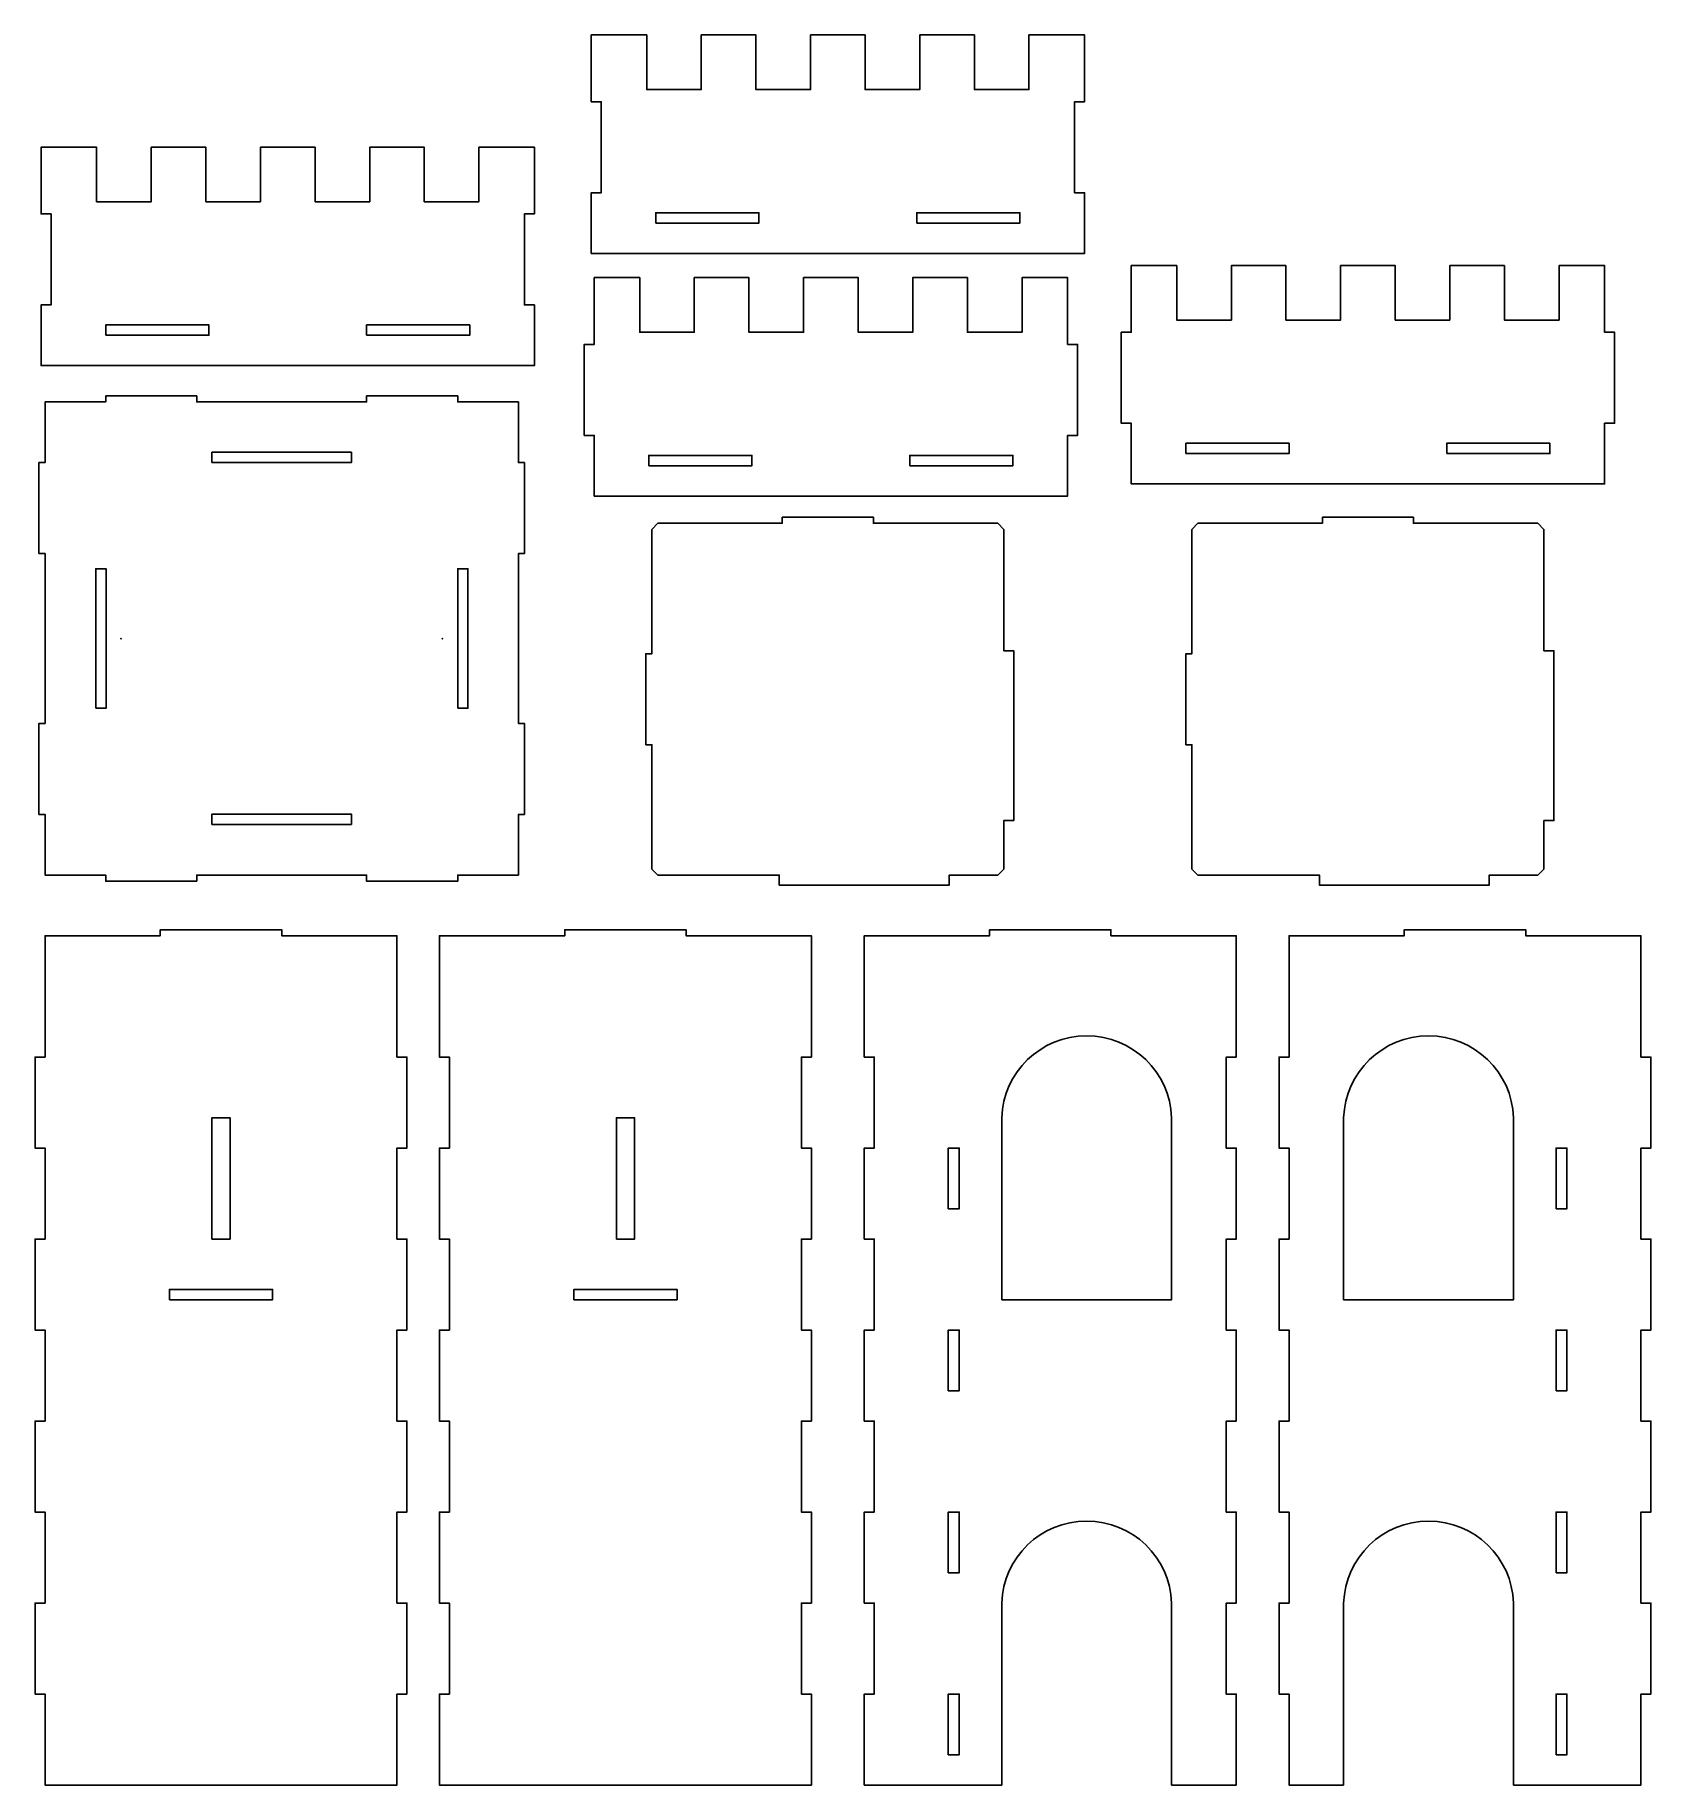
# Model space of a CAD drawing. Header units: millimetres. Extents: x -6 to 934, y 18 to 1036.
import ezdxf

# ---------------------------------------------------------------- set-up
doc = ezdxf.new("R2010")
doc.units = ezdxf.units.MM
for name, color, linetype in [('BERCEAU', 70, 'Continuous'), ('FACADES_EXTERIEURES', 70, 'Continuous'), ('FACADES_INTERIEURES', 70, 'Continuous'), ('PLANCHERS', 70, 'Continuous')]:
    doc.layers.add(name, color=color, linetype=linetype)

msp = doc.modelspace()

# ---------------------------------------------------------------- linework, layer by layer
at = {"layer": 'BERCEAU'}
for points in [[(492.88071, 908.8205), (598.76271, 908.8205), (604.58622, 908.8205), (604.58622, 926.4675), (604.58622, 944.1145), (598.76271, 944.1145), (598.76271, 997.0555), (604.58622, 997.0555), (604.58622, 1032.3495), (604.58622, 1035.8789), (598.76271, 1035.8789), (572.29221, 1035.8789), (572.29221, 1004.1143), (540.52761, 1004.1143), (540.52761, 1035.8789), (508.76301, 1035.8789), (508.76301, 1004.1143), (492.88071, 1004.1143), (476.99841, 1004.1143), (476.99841, 1035.8789), (445.23381, 1035.8789), (445.23381, 1004.1143), (429.35151, 1004.1143), (413.46921, 1004.1143), (413.46921, 1035.8789), (381.70461, 1035.8789), (381.70461, 1004.1143), (349.94001, 1004.1143), (349.94001, 1035.8789), (323.46951, 1035.8789), (317.646, 1035.8789), (317.646, 1032.3495), (317.646, 997.0555), (323.46951, 997.0555), (323.46951, 944.1145), (317.646, 944.1145), (317.646, 926.4675), (317.646, 908.8205), (323.46951, 908.8205), (429.35151, 908.8205)], [(172.9406, 843.5266), (278.8226, 843.5266), (284.64611, 843.5266), (284.64611, 861.1736), (284.64611, 878.8206), (278.8226, 878.8206), (278.8226, 931.7616), (284.64611, 931.7616), (284.64611, 967.0556), (284.64611, 970.585), (278.8226, 970.585), (252.3521, 970.585), (252.3521, 938.8204), (220.5875, 938.8204), (220.5875, 970.585), (188.8229, 970.585), (188.8229, 938.8204), (172.9406, 938.8204), (157.0583, 938.8204), (157.0583, 970.585), (125.2937, 970.585), (125.2937, 938.8204), (109.4114, 938.8204), (93.5291, 938.8204), (93.5291, 970.585), (61.7645, 970.585), (61.7645, 938.8204), (29.9999, 938.8204), (29.9999, 970.585), (3.5294, 970.585), (-2.29411, 970.585), (-2.29411, 967.0556), (-2.29411, 931.7616), (3.5294, 931.7616), (3.5294, 878.8206), (-2.29411, 878.8206), (-2.29411, 861.1736), (-2.29411, 843.5266), (3.5294, 843.5266), (109.4114, 843.5266)], [(355.23411, 926.4675), (415.23391, 926.4675), (415.23391, 932.46748), (355.23411, 932.46748)], [(506.99831, 926.4675), (566.99811, 926.4675), (566.99811, 932.46748), (506.99831, 932.46748)], [(737.6446, 774.7033), (631.7626, 774.7033), (631.7626, 809.9973), (625.93909, 809.9973), (625.93909, 845.2913), (625.93909, 862.9383), (631.7626, 862.9383), (631.7626, 880.5853), (631.7626, 901.7617), (658.2331, 901.7617), (658.2331, 869.9971), (689.9977, 869.9971), (689.9977, 901.7617), (721.7623, 901.7617), (721.7623, 869.9971), (737.6446, 869.9971), (753.5269, 869.9971), (753.5269, 901.7617), (785.2915, 901.7617), (785.2915, 869.9971), (801.1738, 869.9971), (817.0561, 869.9971), (817.0561, 901.7617), (848.8207, 901.7617), (848.8207, 869.9971), (880.5853, 869.9971), (880.5853, 901.7617), (907.0558, 901.7617), (907.0558, 880.5853), (907.0558, 862.9383), (912.87931, 862.9383), (912.87931, 845.2913), (912.87931, 809.9973), (907.0558, 809.9973), (907.0558, 774.7033), (801.1738, 774.7033)], [(425.2927, 767.6445), (319.4107, 767.6445), (319.4107, 802.9385), (313.58719, 802.9385), (313.58719, 838.2325), (313.58719, 855.8795), (319.4107, 855.8795), (319.4107, 873.5265), (319.4107, 894.7029), (345.8812, 894.7029), (345.8812, 862.9383), (377.6458, 862.9383), (377.6458, 894.7029), (409.4104, 894.7029), (409.4104, 862.9383), (425.2927, 862.9383), (441.175, 862.9383), (441.175, 894.7029), (472.9396, 894.7029), (472.9396, 862.9383), (488.8219, 862.9383), (504.7042, 862.9383), (504.7042, 894.7029), (536.4688, 894.7029), (536.4688, 862.9383), (568.2334, 862.9383), (568.2334, 894.7029), (594.7039, 894.7029), (594.7039, 873.5265), (594.7039, 855.8795), (600.52741, 855.8795), (600.52741, 838.2325), (600.52741, 802.9385), (594.7039, 802.9385), (594.7039, 767.6445), (488.8219, 767.6445)], [(35.294, 861.1736), (95.2938, 861.1736), (95.2938, 867.17358), (35.294, 867.17358)], [(187.0582, 861.1736), (247.058, 861.1736), (247.058, 867.17358), (187.0582, 867.17358)], [(88.235, 543.5276), (88.235, 547.057), (105.882, 547.057), (169.4112, 547.057), (187.0582, 547.057), (187.0582, 543.5276), (239.9992, 543.5276), (239.9992, 547.057), (275.2932, 547.057), (275.2932, 582.351), (278.8226, 582.351), (278.8226, 635.292), (275.2932, 635.292), (275.2932, 652.939), (275.2932, 716.4682), (275.2932, 734.1152), (278.8226, 734.1152), (278.8226, 787.0562), (275.2932, 787.0562), (275.2932, 822.3502), (239.9992, 822.3502), (239.9992, 825.8796), (187.0582, 825.8796), (187.0582, 822.3502), (169.4112, 822.3502), (105.882, 822.3502), (88.235, 822.3502), (88.235, 825.8796), (35.294, 825.8796), (35.294, 822.3502), (0, 822.3502), (0, 787.0562), (-3.5294, 787.0562), (-3.5294, 734.1152), (0, 734.1152), (0, 716.4682), (0, 652.939), (0, 635.292), (-3.5294, 635.292), (-3.5294, 582.351), (0, 582.351), (0, 547.057), (35.294, 547.057), (35.294, 543.5276)], [(663.5272, 792.3503), (723.527, 792.3503), (723.527, 798.35028), (663.5272, 798.35028)], [(815.2914, 792.3503), (875.2912, 792.3503), (875.2912, 798.35028), (815.2914, 798.35028)], [(97.0585, 787.0562), (178.2347, 787.0562), (178.2347, 793.05618), (97.0585, 793.05618)], [(351.1753, 785.2915), (411.1751, 785.2915), (411.1751, 791.29148), (351.1753, 791.29148)], [(502.9395, 785.2915), (562.9393, 785.2915), (562.9393, 791.29148), (502.9395, 791.29148)], [(29.47049, 644.1155), (35.47047, 644.1155), (35.47047, 725.2917), (29.47049, 725.2917)], [(239.9992, 644.1155), (245.99918, 644.1155), (245.99918, 725.2917), (239.9992, 725.2917)], [(97.0585, 576.52749), (178.2347, 576.52749), (178.2347, 582.52747), (97.0585, 582.52747)]]:
    msp.add_lwpolyline(points, close=True, dxfattribs=at)
for p in [(44.1175, 684.7036), (231.1757, 684.7036)]:
    msp.add_point(p, dxfattribs=at)
at = {"layer": 'FACADES_EXTERIEURES'}
for points in [[(132.3525, 17.647), (172.9406, 17.647), (194.117, 17.647), (199.94051, 17.647), (204.7052, 17.647), (204.7052, 70.588), (210.52871, 70.588), (210.52871, 123.529), (204.7052, 123.529), (204.7052, 176.47), (210.52871, 176.47), (210.52871, 229.411), (204.7052, 229.411), (204.7052, 282.352), (210.52871, 282.352), (210.52871, 335.293), (204.7052, 335.293), (204.7052, 388.234), (210.52871, 388.234), (210.52871, 441.175), (204.7052, 441.175), (204.7052, 511.763), (199.94051, 511.763), (194.117, 511.763), (172.9406, 511.763), (143.47011, 511.763), (137.6466, 511.763), (137.6466, 515.2924), (67.0586, 515.2924), (67.0586, 511.763), (37.58811, 511.763), (31.7646, 511.763), (10.5882, 511.763), (5.82351, 511.763), (0, 511.763), (0, 441.175), (-5.82351, 441.175), (-5.82351, 388.234), (0, 388.234), (0, 335.293), (-5.82351, 335.293), (-5.82351, 282.352), (0, 282.352), (0, 229.411), (-5.82351, 229.411), (-5.82351, 176.47), (0, 176.47), (0, 123.529), (-5.82351, 123.529), (-5.82351, 70.588), (0, 70.588), (0, 17.647), (5.82351, 17.647), (10.5882, 17.647), (31.7646, 17.647), (37.58811, 17.647), (72.3527, 17.647)], [(439.93971, 17.647), (429.35151, 17.647), (408.17511, 17.647), (367.58701, 17.647), (307.58721, 17.647), (266.99911, 17.647), (245.82271, 17.647), (235.23451, 17.647), (229.411, 17.647), (229.411, 70.588), (235.23451, 70.588), (235.23451, 123.529), (229.411, 123.529), (229.411, 176.47), (235.23451, 176.47), (235.23451, 229.411), (229.411, 229.411), (229.411, 282.352), (235.23451, 282.352), (235.23451, 335.293), (229.411, 335.293), (229.411, 388.234), (235.23451, 388.234), (235.23451, 441.175), (229.411, 441.175), (229.411, 511.763), (235.23451, 511.763), (245.82271, 511.763), (266.99911, 511.763), (302.29311, 511.763), (302.29311, 515.2924), (372.88111, 515.2924), (372.88111, 511.763), (408.17511, 511.763), (429.35151, 511.763), (439.93971, 511.763), (445.76322, 511.763), (445.76322, 441.175), (439.93971, 441.175), (439.93971, 388.234), (445.76322, 388.234), (445.76322, 335.293), (439.93971, 335.293), (439.93971, 282.352), (445.76322, 282.352), (445.76322, 229.411), (439.93971, 229.411), (439.93971, 176.47), (445.76322, 176.47), (445.76322, 123.529), (439.93971, 123.529), (439.93971, 70.588), (445.76322, 70.588), (445.76322, 17.647)], [(97.0585, 335.293), (107.6467, 335.293), (107.6467, 405.881), (97.0585, 405.881)], [(332.29301, 335.293), (342.88121, 335.293), (342.88121, 405.881), (332.29301, 405.881)], [(72.3527, 299.999), (132.3525, 299.999), (132.3525, 305.99898), (72.3527, 305.99898)], [(307.58721, 299.999), (367.58701, 299.999), (367.58701, 305.99898), (307.58721, 305.99898)]]:
    msp.add_lwpolyline(points, close=True, dxfattribs=at)
at = {"layer": 'FACADES_INTERIEURES'}
for points in [[(655.23311, 17.647), (676.40951, 17.647), (686.99771, 17.647), (692.82122, 17.647), (692.82122, 70.588), (686.99771, 70.588), (686.99771, 123.529), (692.82122, 123.529), (692.82122, 176.47), (686.99771, 176.47), (686.99771, 229.411), (692.82122, 229.411), (692.82122, 282.352), (686.99771, 282.352), (686.99771, 335.293), (692.82122, 335.293), (692.82122, 388.234), (686.99771, 388.234), (686.99771, 441.175), (692.82122, 441.175), (692.82122, 511.763), (686.99771, 511.763), (676.40951, 511.763), (655.23311, 511.763), (619.93911, 511.763), (619.93911, 515.2924), (549.35111, 515.2924), (549.35111, 511.763), (514.05711, 511.763), (492.88071, 511.763), (482.29251, 511.763), (476.469, 511.763), (476.469, 441.175), (482.29251, 441.175), (482.29251, 388.234), (476.469, 388.234), (476.469, 335.293), (482.29251, 335.293), (482.29251, 282.352), (476.469, 282.352), (476.469, 229.411), (482.29251, 229.411), (482.29251, 176.47), (476.469, 176.47), (476.469, 123.529), (482.29251, 123.529), (482.29251, 70.588), (476.469, 70.588), (476.469, 17.647), (482.29251, 17.647), (492.88071, 17.647), (514.05711, 17.647), (556.40991, 17.647), (556.40991, 123.529, -0.9649232662), (655.23311, 123.529)], [(755.2916, 17.647), (755.2916, 123.529, -0.9649232662), (854.1148, 123.529), (854.1148, 17.647), (896.4676, 17.647), (917.644, 17.647), (923.46751, 17.647), (928.2322, 17.647), (928.2322, 70.588), (934.05571, 70.588), (934.05571, 123.529), (928.2322, 123.529), (928.2322, 176.47), (934.05571, 176.47), (934.05571, 229.411), (928.2322, 229.411), (928.2322, 282.352), (934.05571, 282.352), (934.05571, 335.293), (928.2322, 335.293), (928.2322, 388.234), (934.05571, 388.234), (934.05571, 441.175), (928.2322, 441.175), (928.2322, 511.763), (923.46751, 511.763), (917.644, 511.763), (896.4676, 511.763), (866.99711, 511.763), (861.1736, 511.763), (861.1736, 515.2924), (790.5856, 515.2924), (790.5856, 511.763), (761.11511, 511.763), (755.2916, 511.763), (734.1152, 511.763), (729.35051, 511.763), (723.527, 511.763), (723.527, 441.175), (717.70349, 441.175), (717.70349, 388.234), (723.527, 388.234), (723.527, 335.293), (717.70349, 335.293), (717.70349, 282.352), (723.527, 282.352), (723.527, 229.411), (717.70349, 229.411), (717.70349, 176.47), (723.527, 176.47), (723.527, 123.529), (717.70349, 123.529), (717.70349, 70.588), (723.527, 70.588), (723.527, 17.647), (729.35051, 17.647), (734.1152, 17.647)], [(556.40991, 299.999), (556.40991, 405.881, -0.9649232662), (655.23311, 405.881), (655.23311, 299.999)], [(755.2916, 299.999), (755.2916, 405.881, -0.9649232662), (854.1148, 405.881), (854.1148, 299.999)]]:
    msp.add_lwpolyline(points, format="xyb", close=True, dxfattribs=at)
for points in [[(525.35119, 352.94), (531.70411, 352.94), (531.70411, 388.234), (525.35119, 388.234)], [(878.8206, 352.94), (885.17352, 352.94), (885.17352, 388.234), (878.8206, 388.234)], [(525.35119, 247.058), (531.70411, 247.058), (531.70411, 282.352), (525.35119, 282.352)], [(878.8206, 247.058), (885.17352, 247.058), (885.17352, 282.352), (878.8206, 282.352)], [(525.35119, 141.176), (531.70411, 141.176), (531.70411, 176.47), (525.35119, 176.47)], [(878.8206, 141.176), (885.17352, 141.176), (885.17352, 176.47), (878.8206, 176.47)], [(525.35119, 35.294), (531.70411, 35.294), (531.70411, 70.588), (525.35119, 70.588)], [(878.8206, 35.294), (885.17352, 35.294), (885.17352, 70.588), (878.8206, 70.588)]]:
    msp.add_lwpolyline(points, close=True, dxfattribs=at)
at = {"layer": 'PLANCHERS'}
for points in [[(349.4106, 622.9391), (352.94, 622.9391), (352.94, 568.2334), (352.94, 550.5864), (356.4694, 547.057), (381.1752, 547.057), (427.0574, 547.057), (427.0574, 541.23349), (525.8806, 541.23349), (525.8806, 547.057), (543.5276, 547.057), (554.1158, 547.057), (557.6452, 550.5864), (557.6452, 561.1746), (557.6452, 578.8216), (563.46871, 578.8216), (563.46871, 677.6448), (557.6452, 677.6448), (557.6452, 723.527), (557.6452, 748.2328), (554.1158, 751.7622), (536.4688, 751.7622), (481.7631, 751.7622), (481.7631, 755.2916), (428.8221, 755.2916), (428.8221, 751.7622), (374.1164, 751.7622), (356.4694, 751.7622), (352.94, 748.2328), (352.94, 730.5858), (352.94, 675.8801), (349.4106, 675.8801)], [(663.5272, 622.9391), (667.0566, 622.9391), (667.0566, 568.2334), (667.0566, 550.5864), (670.586, 547.057), (695.2918, 547.057), (741.174, 547.057), (741.174, 541.23349), (839.9972, 541.23349), (839.9972, 547.057), (857.6442, 547.057), (868.2324, 547.057), (871.7618, 550.5864), (871.7618, 561.1746), (871.7618, 578.8216), (877.58531, 578.8216), (877.58531, 677.6448), (871.7618, 677.6448), (871.7618, 723.527), (871.7618, 748.2328), (868.2324, 751.7622), (850.5854, 751.7622), (795.8797, 751.7622), (795.8797, 755.2916), (742.9387, 755.2916), (742.9387, 751.7622), (688.233, 751.7622), (670.586, 751.7622), (667.0566, 748.2328), (667.0566, 730.5858), (667.0566, 675.8801), (663.5272, 675.8801)]]:
    msp.add_lwpolyline(points, close=True, dxfattribs=at)

doc.saveas('drawing.dxf')
